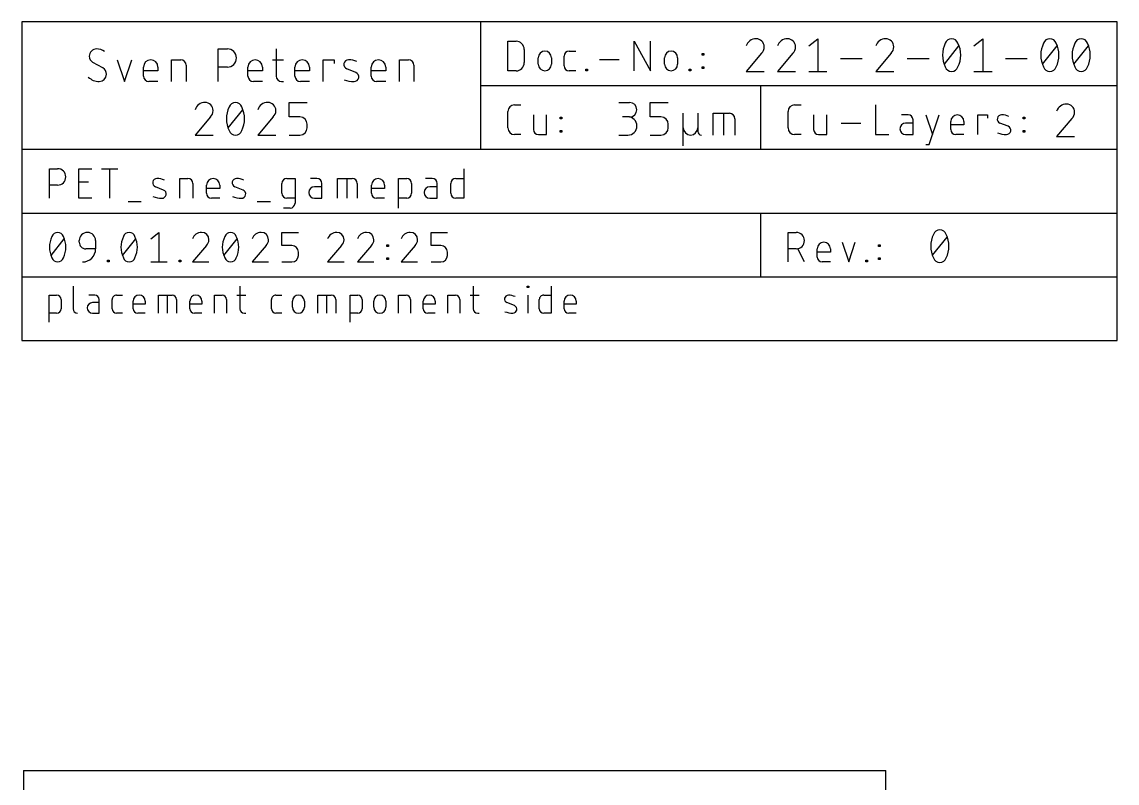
# Model space of a CAD drawing. Extents: x -12 to 55, y -5 to 108.
# Drawn here: x -0.1 to 54.5, y 70.4 to 108.3 of the extents above; entities that cross this region are included whole.
import ezdxf

# ---------------------------------------------------------------- set-up
doc = ezdxf.new("R2010")
doc.units = 0
for name, color, linetype in [('20', 30, 'CONTINUOUS'), ('21', 253, 'CONTINUOUS'), ('48', 213, 'CONTINUOUS')]:
    doc.layers.add(name, color=color, linetype=linetype)

msp = doc.modelspace()

# ---------------------------------------------------------------- linework, layer by layer
at = {"layer": '20'}
for p, q in [((0, 71), (0, 0)), ((0, 71), (43, 71)), ((43, 0), (43, 71))]:
    msp.add_line(p, q, dxfattribs=at)
at = {"layer": '21'}
for p, q in [((2.4691, 95.1445), (2.4691, 94.0226)), ((10.79, 95.1445), (10.79, 94.0226)), ((22.4252, 95.1445), (22.4252, 94.0226)), ((25.1226, 95.0697), (25.1226, 95.1445)), ((25.1226, 95.1445), (25.1974, 95.1445)), ((25.1974, 95.0697), (25.1226, 95.0697)), ((25.1974, 95.1445), (25.1974, 95.0697)), ((26.3175, 95.1445), (26.3175, 93.7983)), ((1.2795, 93.3495), (1.2795, 94.6957)), ((1.2795, 94.6957), (1.6535, 94.6957)), ((3.5527, 94.6957), (3.2535, 94.6957)), ((4.6456, 94.6957), (4.9448, 94.6957)), ((6.7336, 93.7983), (6.7336, 94.6957)), ((6.7336, 94.6957), (7.4067, 94.6957)), ((7.1824, 93.7983), (7.1824, 94.6957)), ((9.5297, 93.7983), (9.5297, 94.6957)), ((9.5297, 94.6957), (9.9036, 94.6957)), ((10.6404, 94.6957), (11.0891, 94.6957)), ((12.5849, 94.6957), (12.8841, 94.6957)), ((14.673, 93.7983), (14.673, 94.6957)), ((14.673, 94.6957), (15.3461, 94.6957)), ((15.1217, 93.7983), (15.1217, 94.6957)), ((16.2913, 93.3495), (16.2913, 94.6957)), ((16.2913, 94.6957), (16.6652, 94.6957)), ((18.701, 93.7983), (18.701, 94.6957)), ((18.701, 94.6957), (19.0749, 94.6957)), ((21.1649, 93.7983), (21.1649, 94.6957)), ((21.1649, 94.6957), (21.5389, 94.6957)), ((22.2757, 94.6957), (22.7244, 94.6957)), ((25.16, 93.7983), (25.16, 94.6957)), ((25.9435, 94.6957), (26.3175, 94.6957)), ((1.8778, 94.4714), (1.8778, 94.0226)), ((3.777, 94.3218), (3.4405, 94.3218)), ((3.777, 93.7983), (3.777, 94.4714)), ((4.4212, 94.0226), (4.4212, 94.4714)), ((5.4687, 94.0226), (5.4687, 94.3966)), ((6.067, 94.247), (5.4687, 94.247)), ((6.067, 94.3966), (6.067, 94.247)), ((7.6311, 94.4714), (7.6311, 93.7983)), ((8.2977, 94.0226), (8.2977, 94.3966)), ((8.896, 94.247), (8.2977, 94.247)), ((8.896, 94.3966), (8.896, 94.247)), ((10.128, 94.4714), (10.128, 93.7983)), ((12.3606, 94.0226), (12.3606, 94.4714)), ((13.4081, 94.0974), (13.4081, 94.3966)), ((14.0064, 94.3966), (14.0064, 94.0974)), ((15.5704, 94.4714), (15.5704, 93.7983)), ((16.8896, 94.4714), (16.8896, 94.0226)), ((17.469, 94.0974), (17.469, 94.3966)), ((18.0673, 94.3966), (18.0673, 94.0974)), ((19.2993, 94.4714), (19.2993, 93.7983)), ((19.9329, 94.0226), (19.9329, 94.3966)), ((20.5313, 94.247), (19.9329, 94.247)), ((20.5313, 94.3966), (20.5313, 94.247)), ((21.7632, 94.4714), (21.7632, 93.7983)), ((24.48, 94.1722), (24.1061, 94.3218)), ((25.7192, 94.0226), (25.7192, 94.4714)), ((26.9597, 94.0226), (26.9597, 94.3966)), ((27.558, 94.247), (26.9597, 94.247)), ((27.558, 94.3966), (27.558, 94.247)), ((1.6535, 93.7983), (1.2795, 93.7983)), ((3.4405, 93.7983), (3.777, 93.7983)), ((4.9448, 93.7983), (4.6456, 93.7983)), ((6.067, 93.7983), (5.6931, 93.7983)), ((8.896, 93.7983), (8.5221, 93.7983)), ((11.0144, 93.7983), (11.0891, 93.7983)), ((12.8841, 93.7983), (12.5849, 93.7983)), ((16.6652, 93.7983), (16.2913, 93.7983)), ((20.5313, 93.7983), (20.1573, 93.7983)), ((22.6496, 93.7983), (22.7244, 93.7983)), ((26.3175, 93.7983), (25.9435, 93.7983)), ((27.558, 93.7983), (27.1841, 93.7983))]:
    msp.add_line(p, q, dxfattribs=at)
for centre, radius, start, end in [((1.6535, 94.4714), 0.2244, 0, 90), ((3.5527, 94.4714), 0.2244, 0, 90), ((4.6456, 94.4714), 0.2244, 89.9992, 180), ((5.7679, 94.3966), 0.2992, 0, 180), ((7.4067, 94.4714), 0.2244, 0, 90), ((8.5969, 94.3966), 0.2992, 0, 180), ((9.9036, 94.4714), 0.2244, 0, 90), ((12.5849, 94.4714), 0.2244, 89.9992, 180), ((13.7072, 94.3966), 0.2992, 0, 180), ((15.3461, 94.4714), 0.2244, 0, 90), ((16.6652, 94.4714), 0.2244, 0, 90), ((17.7682, 94.3966), 0.2992, 0, 180), ((19.0749, 94.4714), 0.2244, 0, 90), ((20.2321, 94.3966), 0.2992, 0, 180), ((21.5389, 94.4714), 0.2244, 0, 90), ((24.1781, 94.5018), 0.1939, 89.181, 248.1986), ((24.1687, 93.8465), 0.8493, 65.7609, 89.181), ((25.9435, 94.4714), 0.2244, 89.9992, 180), ((27.2589, 94.3966), 0.2992, 0, 180), ((1.6535, 94.0226), 0.2244, 270.0008, 0), ((2.6935, 94.0226), 0.2244, 180, 270), ((3.4405, 94.06), 0.2618, 90, 270), ((4.6456, 94.0226), 0.2244, 180, 270), ((5.6931, 94.0226), 0.2244, 180, 270), ((8.5221, 94.0226), 0.2244, 180, 270), ((11.0144, 94.0226), 0.2244, 180, 270), ((12.5849, 94.0226), 0.2244, 180, 270), ((13.7072, 94.0974), 0.2992, 180, 0), ((16.6652, 94.0226), 0.2244, 270.0008, 0), ((17.7682, 94.0974), 0.2992, 180, 0), ((20.1573, 94.0226), 0.2244, 180, 270), ((22.6496, 94.0226), 0.2244, 180, 270), ((24.408, 93.9922), 0.1939, 269.181, 68.1986), ((25.9435, 94.0226), 0.2244, 180, 270), ((27.1841, 94.0226), 0.2244, 180, 270), ((24.4233, 95.0666), 1.2684, 250.2096, 269.181)]:
    msp.add_arc(centre, radius, start, end, dxfattribs=at)
at = {"layer": '48'}
for p, q in [((22.7806, 108.3144), (-0.0794, 108.3144)), ((-0.0794, 108.3144), (-0.0794, 101.9644)), ((54.5306, 108.3144), (22.7806, 108.3144)), ((22.7806, 108.3144), (22.7806, 105.1394)), ((54.5306, 105.1394), (54.5306, 108.3144)), ((24.1522, 105.876), (24.1522, 107.3492)), ((24.1522, 107.3492), (24.5614, 107.3492)), ((30.4454, 105.876), (30.4454, 107.3492)), ((30.4454, 107.3492), (31.2638, 105.876)), ((31.2638, 105.876), (31.2638, 107.3492)), ((39.1593, 107.1149), (39.6109, 107.4762)), ((39.6109, 107.4762), (39.6109, 105.8506)), ((45.9189, 106.2118), (46.6414, 107.1149)), ((47.3918, 107.1149), (47.8433, 107.4762)), ((47.8433, 107.4762), (47.8433, 105.8506)), ((50.8167, 106.2118), (51.5392, 107.1149)), ((52.3799, 106.2118), (53.1023, 107.1149)), ((9.7148, 105.3426), (9.7148, 106.9682)), ((9.7148, 106.9682), (10.1664, 106.9682)), ((12.5965, 106.9682), (12.5965, 105.6135)), ((24.9707, 106.94), (24.9707, 106.2852)), ((25.6711, 106.2034), (25.6711, 106.5307)), ((26.3258, 106.5307), (26.3258, 106.2034)), ((26.9616, 106.1215), (26.9616, 106.6126)), ((27.2071, 106.8581), (27.5345, 106.8581)), ((31.9643, 106.2034), (31.9643, 106.5307)), ((32.619, 106.5307), (32.619, 106.2034)), ((33.8364, 106.6535), (33.8364, 106.7353)), ((33.8364, 106.7353), (33.9182, 106.7353)), ((33.9182, 106.6535), (33.8364, 106.6535)), ((33.9182, 106.7353), (33.9182, 106.6535)), ((36.8007, 106.7537), (36.0331, 105.8506)), ((38.3638, 106.7537), (37.5962, 105.8506)), ((43.2616, 106.7537), (42.494, 105.8506)), ((3.9553, 106.0199), (3.4586, 106.2908)), ((4.6778, 106.4263), (5.0391, 105.3426)), ((5.0391, 105.3426), (5.4003, 106.4263)), ((5.9804, 105.6135), (5.9804, 106.0651)), ((6.7029, 106.0651), (6.7029, 105.8844)), ((7.3873, 105.3426), (7.3873, 106.4263)), ((7.3873, 106.4263), (7.8388, 106.4263)), ((8.1097, 106.1554), (8.1097, 105.3426)), ((10.1664, 106.0651), (9.7148, 106.0651)), ((11.1909, 105.6135), (11.1909, 106.0651)), ((11.9133, 106.0651), (11.9133, 105.8844)), ((12.4158, 106.4263), (12.9577, 106.4263)), ((13.5355, 105.6135), (13.5355, 106.0651)), ((14.258, 106.0651), (14.258, 105.8844)), ((14.9508, 105.3426), (14.9508, 106.4263)), ((14.9508, 106.4263), (15.4927, 106.4263)), ((15.4927, 106.4263), (15.4927, 106.2457)), ((16.5714, 105.7941), (16.1199, 105.9748)), ((17.3391, 105.6135), (17.3391, 106.0651)), ((18.0616, 106.0651), (18.0616, 105.8844)), ((18.7459, 105.3426), (18.7459, 106.4263)), ((18.7459, 106.4263), (19.1975, 106.4263)), ((19.4684, 106.1554), (19.4684, 105.3426)), ((28.0388, 105.876), (28.0388, 105.9578)), ((28.0388, 105.9578), (28.1206, 105.9578)), ((28.1206, 105.9578), (28.1206, 105.876)), ((28.7283, 106.4489), (29.7104, 106.4489)), ((33.1922, 105.876), (33.1922, 105.9578)), ((33.1922, 105.9578), (33.2741, 105.9578)), ((33.2741, 105.9578), (33.2741, 105.876)), ((33.8364, 105.9987), (33.8364, 106.0806)), ((33.8364, 106.0806), (33.9182, 106.0806)), ((33.9182, 105.9987), (33.8364, 105.9987)), ((33.9182, 106.0806), (33.9182, 105.9987)), ((40.7363, 106.4828), (41.8201, 106.4828)), ((44.071, 106.4828), (45.1547, 106.4828)), ((48.9688, 106.4828), (50.0525, 106.4828)), ((6.7029, 105.8844), (5.9804, 105.8844)), ((11.9133, 105.8844), (11.1909, 105.8844)), ((14.258, 105.8844), (13.5355, 105.8844)), ((18.0616, 105.8844), (17.3391, 105.8844)), ((24.5614, 105.876), (24.1522, 105.876)), ((27.5345, 105.876), (27.2071, 105.876)), ((28.1206, 105.876), (28.0388, 105.876)), ((33.2741, 105.876), (33.1922, 105.876)), ((36.0331, 105.8506), (36.9362, 105.8506)), ((37.5962, 105.8506), (38.4993, 105.8506)), ((39.1593, 105.8506), (40.0624, 105.8506)), ((42.494, 105.8506), (43.3971, 105.8506)), ((47.3918, 105.8506), (48.2949, 105.8506)), ((6.7029, 105.3426), (6.2514, 105.3426)), ((11.9133, 105.3426), (11.4618, 105.3426)), ((12.8674, 105.3426), (12.9577, 105.3426)), ((14.258, 105.3426), (13.8065, 105.3426)), ((18.0616, 105.3426), (17.6101, 105.3426)), ((22.7806, 105.1394), (22.7806, 101.9644)), ((22.7806, 105.1394), (36.7506, 105.1394)), ((36.7506, 105.1394), (54.5306, 105.1394)), ((36.7506, 105.1394), (36.7506, 101.9644)), ((54.5306, 101.9644), (54.5306, 105.1394)), ((10.2078, 103.0368), (10.9303, 103.9399)), ((13.2438, 103.5787), (13.2438, 104.3012)), ((13.2438, 104.3012), (14.1469, 104.3012)), ((24.1522, 103.0284), (24.1522, 103.8468)), ((24.4796, 104.1742), (24.807, 104.1742)), ((29.6831, 104.3012), (30.2249, 104.3012)), ((31.2462, 103.5787), (31.2462, 104.3012)), ((31.2462, 104.3012), (32.1493, 104.3012)), ((32.8987, 102.1337), (32.8987, 103.7593)), ((33.6212, 103.7593), (33.6212, 103.0368)), ((34.3863, 102.6756), (34.3863, 103.7593)), ((34.3863, 103.7593), (35.1991, 103.7593)), ((34.9282, 102.6756), (34.9282, 103.7593)), ((38.1222, 103.0284), (38.1222, 103.8468)), ((38.4496, 104.1742), (38.777, 104.1742)), ((42.4914, 104.1742), (42.4914, 102.701)), ((9.322, 103.5787), (8.5544, 102.6756)), ((12.4483, 103.5787), (11.6806, 102.6756)), ((13.7856, 103.5787), (13.2438, 103.5787)), ((14.1469, 103.0368), (14.1469, 103.2174)), ((25.4283, 103.6831), (25.4283, 102.9465)), ((26.0831, 102.701), (26.0831, 103.6831)), ((26.7554, 103.4785), (26.7554, 103.5603)), ((26.7554, 103.5603), (26.8372, 103.5603)), ((26.8372, 103.4785), (26.7554, 103.4785)), ((26.8372, 103.5603), (26.8372, 103.4785)), ((30.2249, 103.5787), (29.8637, 103.5787)), ((31.7881, 103.5787), (31.2462, 103.5787)), ((32.1493, 103.0368), (32.1493, 103.2174)), ((35.4701, 103.4884), (35.4701, 102.6756)), ((39.3983, 103.6831), (39.3983, 102.9465)), ((40.0531, 102.701), (40.0531, 103.6831)), ((40.7707, 103.2739), (41.7529, 103.2739)), ((44.1095, 103.6831), (43.7822, 103.6831)), ((44.3551, 103.2739), (43.9868, 103.2739)), ((44.3551, 102.701), (44.3551, 103.4376)), ((44.9977, 103.6831), (45.3251, 102.701)), ((45.1614, 102.2099), (45.6525, 103.6831)), ((46.2366, 102.9465), (46.2366, 103.3557)), ((46.8913, 103.3557), (46.8913, 103.192)), ((47.5849, 102.701), (47.5849, 103.6831)), ((47.5849, 103.6831), (48.0759, 103.6831)), ((48.0759, 103.6831), (48.0759, 103.5194)), ((49.0975, 103.1102), (48.6883, 103.2739)), ((49.843, 103.4785), (49.843, 103.5603)), ((49.843, 103.5603), (49.9249, 103.5603)), ((49.9249, 103.4785), (49.843, 103.4785)), ((49.9249, 103.5603), (49.9249, 103.4785)), ((52.2788, 103.4993), (51.5112, 102.5962)), ((8.5544, 102.6756), (9.4575, 102.6756)), ((11.6806, 102.6756), (12.5837, 102.6756)), ((13.2438, 102.6756), (13.7856, 102.6756)), ((24.807, 102.701), (24.4796, 102.701)), ((25.6738, 102.701), (26.0831, 102.701)), ((26.7554, 102.8237), (26.7554, 102.9056)), ((26.7554, 102.9056), (26.8372, 102.9056)), ((26.8372, 102.8237), (26.7554, 102.8237)), ((26.8372, 102.9056), (26.8372, 102.8237)), ((29.6831, 102.6756), (30.1346, 102.6756)), ((31.2462, 102.6756), (31.7881, 102.6756)), ((33.6212, 103.0368), (33.6212, 102.8562)), ((38.777, 102.701), (38.4496, 102.701)), ((39.6438, 102.701), (40.0531, 102.701)), ((42.4914, 102.701), (43.1462, 102.701)), ((43.9868, 102.701), (44.3551, 102.701)), ((46.8913, 103.192), (46.2366, 103.192)), ((46.8913, 102.701), (46.4821, 102.701)), ((49.843, 102.8237), (49.843, 102.9056)), ((49.843, 102.9056), (49.9249, 102.9056)), ((49.9249, 102.8237), (49.843, 102.8237)), ((49.9249, 102.9056), (49.9249, 102.8237)), ((44.9977, 102.2099), (45.1614, 102.2099)), ((51.5112, 102.5962), (52.4143, 102.5962)), ((-0.0794, 101.9644), (-0.0794, 98.7894)), ((-0.0794, 101.9644), (22.7806, 101.9644)), ((22.7806, 101.9644), (36.7506, 101.9644)), ((36.7506, 101.9644), (54.5306, 101.9644)), ((54.5306, 98.7894), (54.5306, 101.9644)), ((1.2922, 99.526), (1.2922, 100.9992)), ((1.2922, 100.9992), (1.7014, 100.9992)), ((2.7563, 99.526), (2.7563, 100.9992)), ((2.7563, 100.9992), (3.4111, 100.9992)), ((3.8924, 100.9992), (4.7109, 100.9992)), ((4.3017, 99.526), (4.3017, 100.9992)), ((7.7898, 99.526), (7.7898, 100.5081)), ((7.7898, 100.5081), (8.199, 100.5081)), ((13.1302, 100.5081), (13.5394, 100.5081)), ((13.5394, 100.5081), (13.5394, 99.2804)), ((14.6318, 100.5081), (14.3045, 100.5081)), ((15.6537, 99.526), (15.6537, 100.5081)), ((15.6537, 100.5081), (16.3903, 100.5081)), ((16.1447, 99.526), (16.1447, 100.5081)), ((18.7005, 99.0349), (18.7005, 100.5081)), ((18.7005, 100.5081), (19.1097, 100.5081)), ((20.3799, 100.5081), (20.0526, 100.5081)), ((21.5542, 100.5081), (21.9634, 100.5081)), ((21.9634, 100.9992), (21.9634, 99.526)), ((1.7014, 100.1807), (1.2922, 100.1807)), ((2.7563, 100.3444), (3.2474, 100.3444)), ((6.9839, 99.9352), (6.5747, 100.0989)), ((8.4446, 100.2626), (8.4446, 99.526)), ((9.1277, 99.7715), (9.1277, 100.1807)), ((9.7825, 100.017), (9.1277, 100.017)), ((9.7825, 100.1807), (9.7825, 100.017)), ((10.9481, 99.9352), (10.5389, 100.0989)), ((12.8847, 99.7715), (12.8847, 100.2626)), ((14.8774, 100.0989), (14.5091, 100.0989)), ((14.8774, 99.526), (14.8774, 100.2626)), ((16.6358, 100.2626), (16.6358, 99.526)), ((17.3535, 99.7715), (17.3535, 100.1807)), ((18.0082, 100.017), (17.3535, 100.017)), ((18.0082, 100.1807), (18.0082, 100.017)), ((19.3552, 100.2626), (19.3552, 99.7715)), ((20.6255, 100.0989), (20.2572, 100.0989)), ((20.6255, 99.526), (20.6255, 100.2626)), ((21.3086, 99.7715), (21.3086, 100.2626)), ((3.4111, 99.526), (2.7563, 99.526)), ((9.7825, 99.526), (9.3733, 99.526)), ((13.5394, 99.526), (13.1302, 99.526)), ((14.5091, 99.526), (14.8774, 99.526)), ((18.0082, 99.526), (17.599, 99.526)), ((19.1097, 99.526), (18.7005, 99.526)), ((20.2572, 99.526), (20.6255, 99.526)), ((21.9634, 99.526), (21.5542, 99.526)), ((5.2131, 99.3623), (5.8678, 99.3623)), ((11.6549, 99.3623), (12.3097, 99.3623)), ((13.2939, 99.0349), (12.9665, 99.0349)), ((-0.0794, 98.7894), (-0.0794, 95.6144)), ((-0.0794, 98.7894), (36.7506, 98.7894)), ((36.7506, 98.7894), (54.5306, 98.7894)), ((36.7506, 98.7894), (36.7506, 95.6144)), ((54.5306, 95.6144), (54.5306, 98.7894)), ((6.3466, 97.4968), (6.7558, 97.8242)), ((6.7558, 97.8242), (6.7558, 96.351)), ((12.8875, 97.1694), (12.8875, 97.8242)), ((12.8875, 97.8242), (13.7059, 97.8242)), ((20.3204, 97.1694), (20.3204, 97.8242)), ((20.3204, 97.8242), (21.1388, 97.8242)), ((38.1222, 96.351), (38.1222, 97.8242)), ((38.1222, 97.8242), (38.5314, 97.8242)), ((1.3741, 96.6784), (2.0288, 97.4968)), ((2.7788, 97.3331), (2.7788, 97.415)), ((3.5972, 97.415), (3.5972, 97.0057)), ((4.9418, 96.6784), (5.5966, 97.4968)), ((9.9962, 96.6784), (10.6509, 97.4968)), ((18.1119, 97.1285), (18.1119, 97.2103)), ((18.1119, 97.2103), (18.1938, 97.2103)), ((18.1938, 97.2103), (18.1938, 97.1285)), ((40.819, 97.3331), (41.1464, 96.351)), ((41.1464, 96.351), (41.4738, 97.3331)), ((42.6416, 97.1285), (42.6416, 97.2103)), ((42.6416, 97.2103), (42.7234, 97.2103)), ((42.7234, 97.2103), (42.7234, 97.1285)), ((45.3309, 96.6868), (46.0534, 97.5899)), ((3.5972, 97.0057), (3.1062, 97.0057)), ((9.1235, 97.1694), (8.4278, 96.351)), ((12.0966, 97.1694), (11.4009, 96.351)), ((13.3786, 97.1694), (12.8875, 97.1694)), ((13.7059, 96.6784), (13.7059, 96.842)), ((15.8626, 97.1694), (15.1669, 96.351)), ((17.3492, 97.1694), (16.6535, 96.351)), ((18.1938, 97.1285), (18.1119, 97.1285)), ((19.5295, 97.1694), (18.8338, 96.351)), ((20.8114, 97.1694), (20.3204, 97.1694)), ((21.1388, 96.6784), (21.1388, 96.842)), ((38.5314, 97.0057), (38.1222, 97.0057)), ((38.9407, 96.351), (38.6133, 97.0057)), ((39.5802, 96.5965), (39.5802, 97.0057)), ((40.235, 96.842), (39.5802, 96.842)), ((40.235, 97.0057), (40.235, 96.842)), ((42.7234, 97.1285), (42.6416, 97.1285)), ((4.1877, 96.351), (4.1877, 96.4328)), ((4.1877, 96.4328), (4.2695, 96.4328)), ((4.2695, 96.351), (4.1877, 96.351)), ((4.2695, 96.4328), (4.2695, 96.351)), ((6.3466, 96.351), (7.165, 96.351)), ((7.7555, 96.351), (7.7555, 96.4328)), ((7.7555, 96.4328), (7.8373, 96.4328)), ((7.8373, 96.351), (7.7555, 96.351)), ((7.8373, 96.4328), (7.8373, 96.351)), ((8.4278, 96.351), (9.2462, 96.351)), ((11.4009, 96.351), (12.2194, 96.351)), ((12.8875, 96.351), (13.3786, 96.351)), ((15.1669, 96.351), (15.9854, 96.351)), ((16.6535, 96.351), (17.4719, 96.351)), ((18.1119, 96.4737), (18.1119, 96.5556)), ((18.1119, 96.5556), (18.1938, 96.5556)), ((18.1938, 96.4737), (18.1119, 96.4737)), ((18.1938, 96.5556), (18.1938, 96.4737)), ((18.8338, 96.351), (19.6522, 96.351)), ((20.3204, 96.351), (20.8114, 96.351)), ((40.235, 96.351), (39.8257, 96.351)), ((41.9974, 96.351), (41.9974, 96.4328)), ((41.9974, 96.4328), (42.0793, 96.4328)), ((42.0793, 96.351), (41.9974, 96.351)), ((42.0793, 96.4328), (42.0793, 96.351)), ((42.6416, 96.4737), (42.6416, 96.5556)), ((42.6416, 96.5556), (42.7234, 96.5556)), ((42.7234, 96.4737), (42.6416, 96.4737)), ((42.7234, 96.5556), (42.7234, 96.4737)), ((-0.0794, 95.6144), (-0.0794, 92.4394)), ((-0.0794, 95.6144), (36.7506, 95.6144)), ((36.7506, 95.6144), (54.5306, 95.6144)), ((54.5306, 92.4394), (54.5306, 95.6144)), ((-0.0794, 92.4394), (54.5306, 92.4394))]:
    msp.add_line(p, q, dxfattribs=at)
for centre, radius, start, end in [((24.5614, 106.94), 0.4092, 359.9996, 90), ((36.5298, 106.9541), 0.5221, 90.0001, 162.0549), ((36.5298, 107.0698), 0.4064, 0, 90), ((36.4997, 107.0698), 0.4365, 313.6036, 359.9997), ((38.0929, 106.9541), 0.5221, 90.0001, 162.0549), ((38.0929, 107.0698), 0.4064, 0, 90), ((38.0628, 107.0698), 0.4365, 313.6036, 359.9997), ((42.9907, 106.9541), 0.5221, 90.0001, 162.0549), ((42.9907, 107.0698), 0.4064, 0, 90), ((42.9606, 107.0698), 0.4365, 313.6036, 359.9997), ((47.1683, 106.6634), 1.3396, 154.0109, 180.0001), ((46.2802, 107.142), 0.3342, 90.0001, 161.0756), ((46.2802, 107.142), 0.3342, 18.9248, 90), ((45.3921, 106.6634), 1.3396, 360, 25.9891), ((52.066, 106.6634), 1.3396, 154.0109, 180.0001), ((51.178, 107.142), 0.3342, 90.0001, 161.0756), ((51.178, 107.142), 0.3342, 18.9248, 90), ((50.2899, 106.6634), 1.3396, 360, 25.9891), ((53.6292, 106.6634), 1.3396, 154.0109, 180.0001), ((52.7411, 107.142), 0.3342, 90.0001, 161.0756), ((52.7411, 107.142), 0.3342, 18.9248, 90), ((51.853, 106.6634), 1.3396, 360, 25.9891), ((3.6392, 106.6069), 0.3612, 89.9995, 180), ((3.6449, 106.6069), 0.3669, 179.9998, 239.49), ((3.6392, 106.2908), 0.6773, 53.1301, 89.9995), ((10.1664, 106.5166), 0.4516, 270, 90), ((25.9985, 106.5307), 0.3274, 0, 180), ((27.2071, 106.6126), 0.2455, 90, 180), ((32.2916, 106.5307), 0.3274, 0, 180), ((47.1683, 106.6634), 1.3396, 180, 205.9889), ((45.3921, 106.6634), 1.3396, 334.0111, 360), ((52.0661, 106.6634), 1.3396, 180, 205.9889), ((50.2899, 106.6634), 1.3396, 334.0111, 360), ((53.6292, 106.6634), 1.3396, 180, 205.9889), ((51.853, 106.6634), 1.3396, 334.0111, 360), ((3.7691, 105.7038), 0.3669, 0, 59.4898), ((6.3417, 106.0651), 0.3612, 0, 180), ((7.8388, 106.1554), 0.2709, 0.0007, 90), ((11.5521, 106.0651), 0.3612, 0, 180), ((13.8968, 106.0651), 0.3612, 0, 180), ((16.2069, 106.1922), 0.2342, 89.1818, 248.1988), ((16.1956, 105.4008), 1.0256, 65.7611, 89.1818), ((17.7004, 106.0651), 0.3612, 0, 180), ((19.1975, 106.1554), 0.2709, 0.0007, 90), ((24.5614, 106.2852), 0.4092, 270.0004, 360), ((25.9985, 106.2034), 0.3274, 180, 0), ((27.2071, 106.1215), 0.2455, 180, 270), ((32.2916, 106.2034), 0.3274, 180, 0), ((46.2802, 106.1847), 0.3342, 198.925, 270), ((46.2802, 106.1847), 0.3342, 269.9999, 341.0745), ((51.178, 106.1847), 0.3342, 198.925, 270), ((51.178, 106.1847), 0.3342, 269.9999, 341.0745), ((52.7411, 106.1847), 0.3342, 198.925, 270), ((52.7411, 106.1847), 0.3342, 269.9999, 341.0745), ((3.7747, 106.1057), 0.7631, 224.7608, 269.9999), ((3.7747, 105.7038), 0.3612, 270, 0), ((6.2514, 105.6135), 0.2709, 180, 270), ((11.4618, 105.6135), 0.2709, 180, 270), ((12.8674, 105.6135), 0.2709, 180, 270), ((13.8065, 105.6135), 0.2709, 180, 270), ((16.503, 106.874), 1.5316, 250.2089, 269.1818), ((16.4845, 105.5767), 0.2342, 269.1818, 68.1988), ((17.6101, 105.6135), 0.2709, 180, 270), ((9.0511, 103.7791), 0.5221, 90.0001, 162.0549), ((9.0511, 103.8948), 0.4064, 0, 90), ((9.021, 103.8948), 0.4365, 313.6036, 359.9997), ((11.4571, 103.4884), 1.3396, 154.0109, 180.0001), ((10.5691, 103.967), 0.3342, 90.0001, 161.0756), ((10.5691, 103.967), 0.3342, 18.9248, 90), ((9.681, 103.4884), 1.3396, 360, 25.9891), ((12.1773, 103.7791), 0.5221, 90.0001, 162.0549), ((12.1773, 103.8948), 0.4064, 0, 90), ((12.1472, 103.8948), 0.4365, 313.6036, 359.9997), ((24.4796, 103.8468), 0.3274, 90.0005, 180), ((30.2249, 103.9399), 0.3612, 270, 90), ((35.1991, 103.4884), 0.2709, 0, 90), ((38.4496, 103.8468), 0.3274, 90.0005, 180), ((52.0079, 103.6997), 0.5221, 90.0001, 162.0549), ((52.0079, 103.8154), 0.4064, 0, 90), ((51.9778, 103.8154), 0.4365, 313.6036, 359.9997), ((11.4571, 103.4884), 1.3396, 180, 205.9889), ((9.681, 103.4884), 1.3396, 334.0111, 360), ((13.7856, 103.2174), 0.3612, 0, 90), ((30.1346, 103.1271), 0.4516, 270, 90), ((31.7881, 103.2174), 0.3612, 0, 90), ((43.9868, 102.9874), 0.2865, 90, 270), ((44.1095, 103.4376), 0.2455, 0, 90), ((46.5639, 103.3557), 0.3274, 0, 180), ((48.7671, 103.4709), 0.2122, 89.1816, 248.1986), ((48.7569, 102.7538), 0.9294, 65.761, 89.1816), ((10.5691, 103.0097), 0.3342, 198.925, 270), ((10.5691, 103.0097), 0.3342, 269.9999, 341.0745), ((13.7856, 103.0368), 0.3612, 270, 0), ((24.4796, 103.0284), 0.3274, 180, 270), ((25.6738, 102.9465), 0.2455, 180, 270), ((31.7881, 103.0368), 0.3612, 270, 0), ((33.26, 103.0368), 0.3612, 180, 0), ((33.8018, 102.8562), 0.1806, 180, 270), ((38.4496, 103.0284), 0.3274, 180, 270), ((39.6438, 102.9465), 0.2455, 180, 270), ((46.4821, 102.9465), 0.2455, 180, 270), ((49.0355, 104.0889), 1.388, 250.2089, 269.1815), ((49.0187, 102.9132), 0.2122, 269.1816, 68.1989), ((1.7014, 100.59), 0.4092, 270, 90), ((6.6535, 100.2959), 0.2122, 89.1816, 248.1986), ((6.6432, 99.5788), 0.9294, 65.761, 89.1816), ((8.199, 100.2626), 0.2455, 0, 90), ((9.4551, 100.1807), 0.3274, 0, 180), ((10.6177, 100.2959), 0.2122, 89.1816, 248.1986), ((10.6074, 99.5788), 0.9294, 65.761, 89.1816), ((13.1302, 100.2626), 0.2455, 90, 180), ((14.6318, 100.2626), 0.2455, 0, 90), ((16.3903, 100.2626), 0.2455, 0, 90), ((17.6809, 100.1807), 0.3274, 0, 180), ((19.1097, 100.2626), 0.2455, 0, 90), ((20.3799, 100.2626), 0.2455, 0, 90), ((21.5542, 100.2626), 0.2455, 90, 180), ((14.5091, 99.8124), 0.2865, 90, 270), ((20.2572, 99.8124), 0.2865, 90, 270), ((6.9219, 100.9139), 1.388, 250.2089, 269.1815), ((6.9051, 99.7382), 0.2122, 269.1816, 68.1989), ((9.3733, 99.7715), 0.2455, 180, 270), ((10.8861, 100.9139), 1.388, 250.2089, 269.1815), ((10.8693, 99.7382), 0.2122, 269.1816, 68.1989), ((13.1302, 99.7715), 0.2455, 180, 270), ((17.599, 99.7715), 0.2455, 180, 270), ((19.1097, 99.7715), 0.2455, 270, 0), ((21.5542, 99.7715), 0.2455, 180, 270), ((13.2939, 99.2804), 0.2455, 270.0015, 0), ((1.7014, 97.5213), 0.3028, 90, 161.0756), ((1.7014, 97.5214), 0.3028, 18.9237, 90.0001), ((3.188, 97.415), 0.4092, 0, 180), ((5.2692, 97.5213), 0.3028, 90, 161.0756), ((5.2692, 97.5214), 0.3028, 18.9237, 90.0001), ((8.8779, 97.351), 0.4732, 90, 162.0549), ((8.8779, 97.4559), 0.3683, 0, 90), ((10.3236, 97.5213), 0.3028, 90, 161.0756), ((10.3236, 97.5214), 0.3028, 18.9237, 90.0001), ((11.8511, 97.351), 0.4732, 90, 162.0549), ((11.8511, 97.4559), 0.3683, 0, 90), ((15.6171, 97.351), 0.4732, 90, 162.0549), ((15.6171, 97.4559), 0.3683, 0, 90), ((17.1036, 97.351), 0.4732, 90, 162.0549), ((17.1036, 97.4559), 0.3683, 0, 90), ((19.2839, 97.351), 0.4732, 90, 162.0549), ((19.2839, 97.4559), 0.3683, 0, 90), ((38.5314, 97.415), 0.4092, 270, 90), ((45.6921, 97.617), 0.3342, 90.0001, 161.0756), ((45.6921, 97.617), 0.3342, 18.9248, 90), ((2.5063, 97.0876), 1.214, 154.0109, 180), ((0.8967, 97.0876), 1.214, 360, 25.9897), ((3.1062, 97.3331), 0.3274, 179.9995, 270), ((6.074, 97.0876), 1.214, 154.0109, 180), ((4.4644, 97.0876), 1.214, 360, 25.9897), ((8.8506, 97.4559), 0.3956, 313.6022, 0), ((11.1284, 97.0876), 1.214, 154.0109, 180), ((9.5188, 97.0876), 1.214, 360, 25.9897), ((11.8238, 97.4559), 0.3956, 313.6022, 0), ((15.5898, 97.4559), 0.3956, 313.6022, 0), ((17.0764, 97.4559), 0.3956, 313.6022, 0), ((19.2567, 97.4559), 0.3956, 313.6022, 0), ((39.9076, 97.0057), 0.3274, 0, 180), ((46.5802, 97.1384), 1.3396, 154.0109, 180.0001), ((44.8041, 97.1384), 1.3396, 360, 25.9891), ((2.5063, 97.0876), 1.214, 180, 205.9889), ((0.8966, 97.0876), 1.214, 334.0105, 359.9999), ((2.9425, 97.0057), 0.6548, 269.9997, 360), ((6.074, 97.0876), 1.214, 180, 205.9889), ((4.4644, 97.0876), 1.214, 334.0105, 359.9999), ((11.1284, 97.0876), 1.214, 180, 205.9889), ((9.5188, 97.0876), 1.214, 334.0105, 359.9999), ((13.3786, 96.842), 0.3274, 0, 90), ((13.3786, 96.6784), 0.3274, 270, 359.9995), ((20.8114, 96.842), 0.3274, 0, 90), ((20.8114, 96.6784), 0.3274, 270, 359.9995), ((46.5802, 97.1384), 1.3396, 180, 205.9889), ((44.804, 97.1384), 1.3396, 334.0111, 360), ((1.7014, 96.6538), 0.3028, 198.9251, 270.0001), ((1.7014, 96.6538), 0.3028, 270, 341.0759), ((5.2692, 96.6538), 0.3028, 198.9251, 270.0001), ((5.2692, 96.6538), 0.3028, 270, 341.0759), ((10.3236, 96.6538), 0.3028, 198.9251, 270.0001), ((10.3236, 96.6538), 0.3028, 270, 341.0759), ((39.8257, 96.5965), 0.2455, 180, 270), ((45.6921, 96.6597), 0.3342, 198.925, 270), ((45.6921, 96.6597), 0.3342, 269.9999, 341.0745)]:
    msp.add_arc(centre, radius, start, end, dxfattribs=at)

doc.saveas('drawing.dxf')
